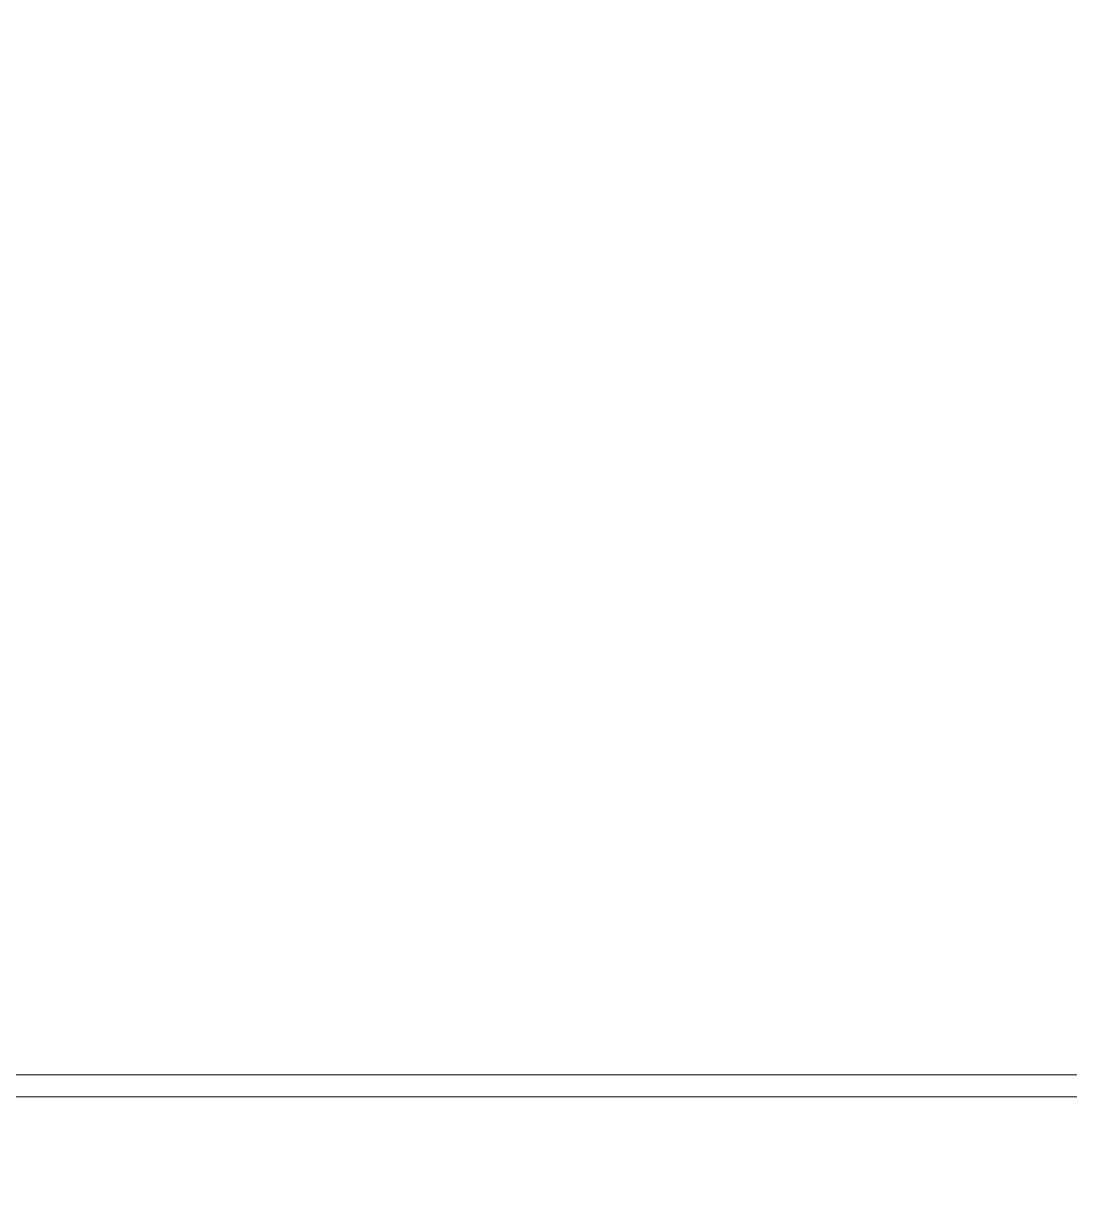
# Model space of a CAD drawing. Header units: inches. Extents: x -54868 to -186, y -265 to 853.
# Drawn here: x -15699.18 to -15687.25, y 192 to 205.39 of the extents above; entities that cross this region are included whole.
import ezdxf

# ---------------------------------------------------------------- set-up
doc = ezdxf.new("R2010")
doc.units = ezdxf.units.IN
doc.header["$MEASUREMENT"] = 0
doc.layers.add('A-WALL-PATT', color=111, linetype='Continuous', lineweight=9)

msp = doc.modelspace()

# ---------------------------------------------------------------- hatches: boundary and pattern name
at = {"layer": 'A-WALL-PATT'}
h = msp.add_hatch(dxfattribs=at)
h.set_pattern_fill('FP_22', color=256, style=0, pattern_type=2)
h.set_pattern_definition([(0, (22784.43, 0.25), (-193, 193), [48, -145]), (90, (22784.43, 0.25), (-193, 1e-14), [96.25, -96.75]), (180, (22832.43, 96.5), (-193, 193), [48, -145]), (90, (22832.43, 0.25), (-193, 1e-14), [96.25, -96.75]), (180, (22832.43, 96.75), (-193, 193), [48, -145]), (90, (22832.43, 96.75), (-193, 1e-14), [96.25, -96.75]), (0, (22784.43, 193), (-193, 193), [48, -145]), (90, (22784.43, 96.75), (-193, 1e-14), [96.25, -96.75]), (0, (22832.68, 48.25), (-193, 193), [48, -145]), (90, (22832.68, 0), (-193, 1e-14), [48.25, -144.75]), (90, (22880.68, 0), (-193, 1e-14), [48.25, -144.75]), (0, (22832.68, 144.75), (-193, 193), [48, -145]), (90, (22832.68, 48.5), (-193, 1e-14), [96.25, -96.75]), (180, (22880.68, 48.5), (-193, 193), [48, -145]), (90, (22880.68, 48.5), (-193, 1e-14), [96.25, -96.75]), (90, (22832.68, 145), (-193, 1e-14), [48, -145]), (180, (22880.68, 145), (-193, 193), [48, -145]), (90, (22880.68, 145), (-193, 1e-14), [48, -145]), (0, (22880.93, 0.25), (-193, 193), [48, -145]), (90, (22880.93, 0.25), (-193, 1e-14), [96.25, -96.75]), (180, (22928.93, 96.5), (-193, 193), [48, -145]), (90, (22928.93, 0.25), (-193, 1e-14), [96.25, -96.75]), (180, (22928.93, 96.75), (-193, 193), [48, -145]), (90, (22928.93, 96.75), (-193, 1e-14), [96.25, -96.75]), (180, (22928.93, 193), (-193, 193), [48, -145]), (90, (22880.93, 96.75), (-193, 1e-14), [96.25, -96.75]), (0, (22929.18, 48.25), (-193, 193), [48, -145]), (90, (22929.18, 0), (-193, 1e-14), [48.25, -144.75]), (90, (22977.18, 0), (-193, 1e-14), [48.25, -144.75]), (0, (22929.18, 144.75), (-193, 193), [48, -145]), (90, (22929.18, 48.5), (-193, 1e-14), [96.25, -96.75]), (180, (22977.18, 48.5), (-193, 193), [48, -145]), (90, (22977.18, 48.5), (-193, 1e-14), [96.25, -96.75]), (90, (22929.18, 145), (-193, 1e-14), [48, -145]), (180, (22977.18, 145), (-193, 193), [48, -145]), (90, (22977.18, 145), (-193, 1e-14), [48, -145])])
h.paths.add_polyline_path([(-15273.08388, 157.09008), (-15273.08388, 241.25), (-15700.52088, 241.25), (-15700.52088, 192.0625), (-15700.3859, 192.0625), (-15700.3859, 192), (-15702.08388, 192), (-15702.08388, 174.96508), (-15274.74628, 157.15935)], flags=0)

doc.saveas('drawing.dxf')
